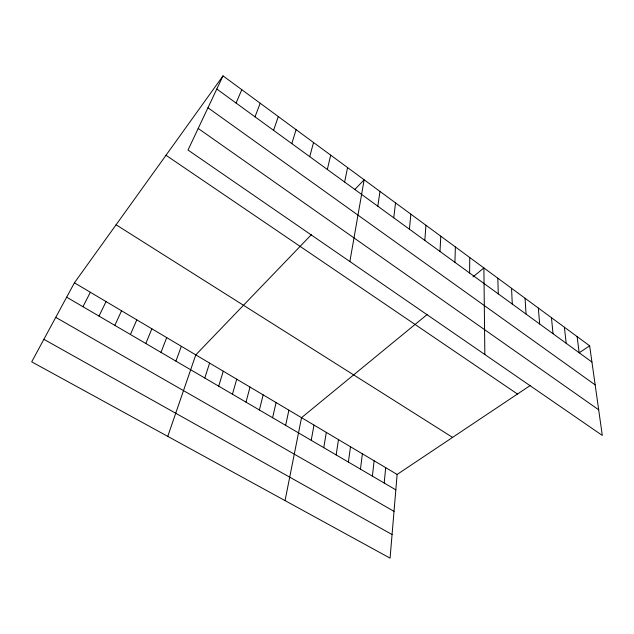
<?xml version="1.0" encoding="UTF-8"?>
<svg xmlns="http://www.w3.org/2000/svg" width="634" height="634" viewBox="0 0 634 634"><rect width="100%" height="100%" fill="white"/><g stroke="black" fill="none" stroke-linecap="round" stroke-linejoin="round"><path stroke-width="0.95" d="M469.612 273.016L469.739 257.523M454.927 262.325L455.37 246.943M440.004 251.46L440.773 236.189M424.835 240.429L425.937 225.268M530.317 385.448L397.13 474.446L390.076 558.142L31.7 361.848L74.424 282.804L223.017 75.858L589.644 345.807L602.3 435.431L188.013 150.036L223.017 75.858M409.413 229.207L410.864 214.173M384.188 483.037L385.686 467.646M372.404 476.134L374.1 460.767M393.738 217.795L395.545 202.896M360.469 469.152L362.379 453.809M348.383 462.075L350.507 446.756M377.809 206.201L379.98 191.428M336.155 454.919L338.485 439.624M323.76 447.667L326.32 432.396M349.873 261.541L364.154 179.779L354.612 189.701M311.215 440.321L314.004 425.081M285.054 500.622L301.53 417.671L427.268 314.432M344.611 182.045L347.575 167.566M285.641 425.351L288.898 410.174M272.596 417.711L276.107 402.574M327.326 169.46L330.702 155.148M259.393 409.984L263.15 394.879M246.008 402.146L250.026 387.089M309.733 156.653L313.545 142.507M232.448 394.213L236.728 379.187M291.814 143.617L296.078 129.645M218.706 386.169L223.263 371.191M204.782 378.022L209.616 363.084M167.764 436.382L195.787 354.874L311.468 234.564M273.579 130.342L278.302 116.561M175.927 361.126L181.348 346.299M255.003 116.822L260.202 103.231M160.981 352.377L166.71 337.605M145.82 343.501L151.867 328.792M236.078 103.049L241.784 89.671M130.438 334.506L136.809 319.853M114.841 325.369L121.546 310.787M99.015 316.104L106.06 301.594M82.959 306.705L90.361 292.266M472.94 276.931L483.893 267.944L484.844 354.517M579.207 352.781L589.644 345.807M43.881 339.317L392.066 534.549M55.752 317.357L394.023 511.353M66.665 297.172L395.83 489.852M74.424 282.804L397.13 474.446M116.085 224.785L452.581 437.397M165.997 155.275L517.471 394.031M198.196 128.456L598.678 409.81M207.96 107.764L595.16 384.893M216.804 89.022L591.934 362.038M577.106 336.575L579.159 352.742M564.379 327.207L566.194 343.303M551.469 317.697L553.022 333.722M538.353 308.045L539.653 323.99M525.047 298.249L526.077 314.107M511.543 288.304L512.288 304.074M497.817 278.199L498.284 293.883"/></g></svg>
